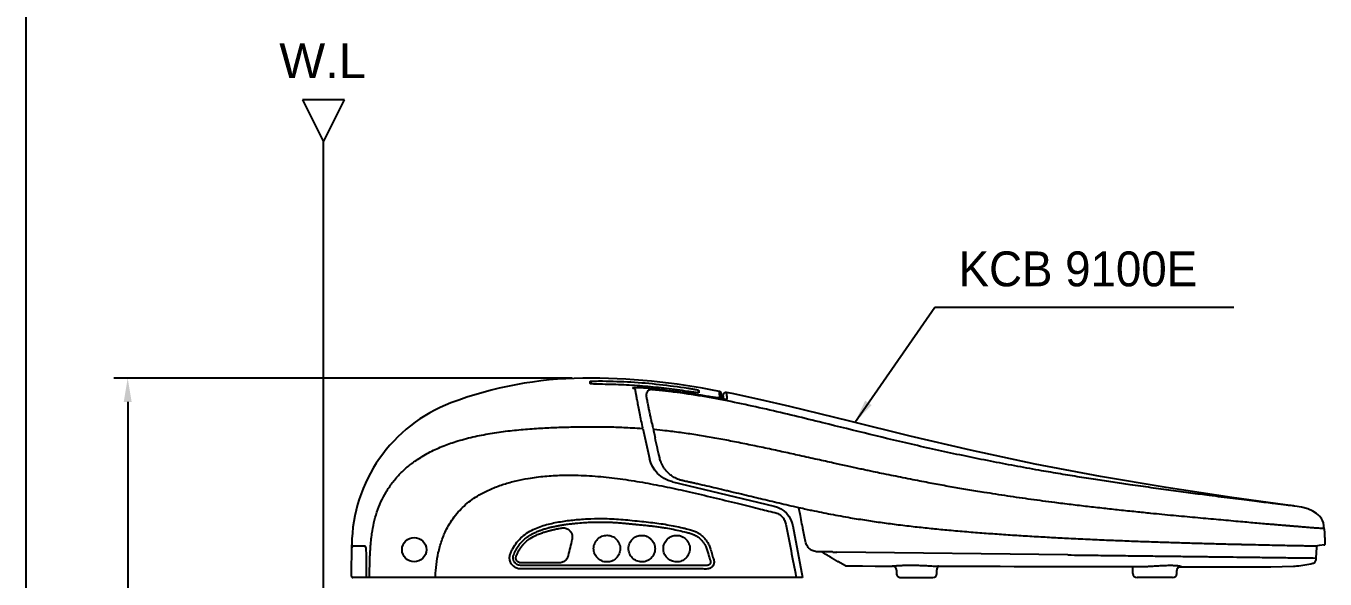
# Model space of a CAD drawing. Header units: millimetres. Extents: x 0 to 1800, y -67 to 2530.
# Drawn here: x 0 to 931, y 630 to 1027 of the extents above; entities that cross this region are included whole.
import ezdxf

# ---------------------------------------------------------------- set-up
doc = ezdxf.new("R2010")
doc.units = ezdxf.units.MM
for name, color, linetype in [('TEXT', 7, 'Continuous'), ('내부선 및 부속', 4, 'Continuous'), ('도각라인', 255, 'Continuous'), ('외형선', 3, 'Continuous'), ('치수선', 7, 'Continuous')]:
    doc.layers.add(name, color=color, linetype=linetype)
doc.styles.add('____', font='')
doc.styles.add('타이틀', font='H2GTRM.TTF', dxfattribs={"height": 25})
doc.styles.get('____').set_extended_font_data('굴림')
doc.dimstyles.new('MSADIM', dxfattribs={"dimtxt": 33, "dimasz": 17, "dimexe": 10, "dimexo": 7.5, "dimgap": 10, "dimtad": 0, "dimtih": 1, "dimtoh": 1, "dimdec": 0, "dimzin": 1, "dimdsep": 46, "dimtxsty": '____', "dimcen": 11.25, "dimadec": 0, "dimazin": 0, "dimtfac": 1, "dimtdec": 0, "dimtix": 1, "dimtmove": 0, "dimatfit": 3, "dimfxl": 0, "dimtolj": 1, "dimtzin": 1, "dimarcsym": 0})

# ---------------------------------------------------------------- blocks, each defined once
blk = doc.blocks.new('*D7')
at = {"layer": '치수선', "color": 0, "linetype": 'Continuous', "lineweight": -2}
for p, q in [((391.87, 774.24), (63.36, 774.24)), ((73.36, 757.24), (73.36, 534.57)), ((73.36, 266.27), (73.36, 488.94)), ((125.93, 249.27), (63.36, 249.27))]:
    blk.add_line(p, q, dxfattribs=at)
at = {"layer": '치수선', "color": 0, "linetype": 'Continuous'}
for points in [[(70.52, 757.24), (76.19, 757.24), (73.36, 774.24)], [(70.52, 266.27), (76.19, 266.27), (73.36, 249.27)]]:
    blk.add_solid(points, dxfattribs=at)
at = {"layer": '치수선', "color": 0, "linetype": 'Continuous', "insert": (73.36, 511.75), "char_height": 25, "attachment_point": 5, "style": '____'}
blk.add_mtext('\\A1;525', dxfattribs=at)

msp = doc.modelspace()

# ---------------------------------------------------------------- linework, layer by layer
at = {"layer": '내부선 및 부속', "linetype": 'Continuous'}
for p, q in [((442.45, 738.26), (447.19, 716.64)), ((463.56, 699.95), (536.43, 682.51)), ((549.93, 668.33), (556.9, 631.27)), ((233.66, 632.28), (233.89, 654.76)), ((578.62, 649.64), (580.57, 649.61)), ((746.9, 647.54), (581.5, 649.6)), ((587.6, 639.64), (582.22, 642.79)), ((624.14, 636.55), (624.14, 634.28)), ((653.09, 634.26), (653.09, 636.9)), ((793.51, 638.54), (793.7, 639.16)), ((793.55, 634.24), (793.51, 638.54)), ((824.97, 635.89), (824.97, 636.37)), ((824.97, 634.26), (824.97, 636.05)), ((556.9, 631.27), (234.66, 631.27)), ((234.75, 631.27), (234.66, 631.27)), ((627.14, 631.27), (650.09, 631.27))]:
    msp.add_line(p, q, dxfattribs=at)
at = {"layer": '내부선 및 부속', "linetype": 'Continuous', "flags": 128}
for points in [[(502.39, 763.91), (501.62, 763.99), (501.05, 763.78), (500.88, 763.67), (500.78, 763.6), (500.75, 763.58), (500.72, 763.55), (500.63, 763.47), (500.55, 763.39), (500.29, 763.07), (500.15, 762.83), (500.07, 762.63), (500.03, 762.46), (500.02, 762.34), (500.02, 762.29), (500.02, 762.29)], [(909.56, 682.58), (864.41, 688.76), (817.26, 695.9), (770.35, 703.83), (723.59, 712.71), (677.06, 722.62), (633.83, 732.74), (590.74, 743.4), (547.61, 753.99), (527.02, 758.76), (506.35, 763.17), (502.38, 763.9)], [(449.59, 739.06), (449.77, 738.12), (450.07, 736.65)], [(450.07, 736.65), (450.7, 733.71), (451.15, 731.61)], [(930.56, 666.18), (930.37, 668.47), (929.98, 670.5), (929.33, 672.24), (928.51, 673.71), (927.29, 675.25), (926.15, 676.37), (925.02, 677.27), (922.49, 678.88), (918.85, 680.51), (914.34, 681.79), (909.41, 682.58)], [(244.07, 652.79), (244.08, 651.79), (244.09, 647.79), (244.1, 632.25)], [(924.79, 645.33), (925.3, 653.06), (925.13, 653.88)], [(587.6, 639.64), (590.62, 639.63), (599.68, 639.61), (608.81, 639.59), (617.9, 639.56), (621.25, 639.56)], [(654.14, 639.39), (654.13, 639.45), (653.75, 639.48)], [(653.84, 639.48), (664.93, 639.46), (676.76, 639.43), (687.91, 639.4), (698.43, 639.38), (708.35, 639.36), (721.58, 639.33), (733.73, 639.3), (744.86, 639.27), (754.96, 639.25), (764.1, 639.23), (773.09, 639.21), (782.07, 639.19), (794.57, 639.16), (797.33, 639.15)], [(826.28, 639.09), (830.75, 639.08), (842.1, 639.05), (849.28, 639.03), (856.66, 639.02), (864.18, 639), (871.69, 638.98), (876.56, 638.97), (881.17, 638.96), (885.39, 638.95), (889.09, 638.94), (892.2, 638.94), (908.47, 639.5)], [(821.97, 631.27), (796.55, 631.27)]]:
    msp.add_lwpolyline(points, dxfattribs=at)
for points in [[(463.56, 699.95, -0.287546), (447.19, 716.64)], [(536.43, 682.51, -0.295727), (549.93, 668.33)]]:
    msp.add_lwpolyline(points, format="xyb", dxfattribs=at)
at = {"layer": '내부선 및 부속', "linetype": 'Continuous'}
msp.add_circle((278.62, 651.28), 8.7, dxfattribs=at)
for centre, radius, start, end in [((402.25, 499.26), 275, 90.60065, 110.71426), ((404.19, 314.27), 460, 78.3263, 90.60065), ((496.91, 763.05), 1.74, 359.60723, 78.3263), ((343.89, 653.59), 110, 110.71426, 179.39282), ((489.41, 749.37), 41.14, 190.74826, 194.52669), ((234.87, 652.8), 1, 90.10188, 179.39282), ((238.03, -1123.41), 1777.21, 89.83904, 90.10188), ((243.04, 652.76), 1.03, 1.45841, 91.09363), ((621.15, 636.56), 2.99, 359.70936, 90.28122), ((627.14, 634.27), 3, 179.86892, 270), ((650.09, 634.27), 3, 270, 359.86892), ((656.49, 636.95), 3.4, 134.32447, 181.27168), ((796.55, 634.27), 3, 180.61223, 270.00016), ((821.97, 634.27), 3, 270.00016, 359.86892), ((828.58, 636.31), 3.6, 129.59754, 179.27116), ((234.66, 632.27), 1, 179.39578, 270.0008), ((233.64, 632.26), 0.0156, 358.5822, 12.98611), ((247.57, 631.97), 3.49, 175.28546, 191.60877)]:
    msp.add_arc(centre, radius, start, end, dxfattribs=at)
for points, knots in [([(404.79, 771.97), (404.87, 772.02), (404.98, 772.09), (405.96, 772.15), (408.01, 772.16)], [0, 0, 0, 0, 0.701166, 1, 1, 1, 1]), ([(409.43, 769.95), (408.7, 769.97), (406.98, 770.03), (405.2, 770.17), (404.93, 770.3), (404.79, 770.36)], [0, 0, 0, 0, 0.270368, 0.635234, 1, 1, 1, 1]), ([(408.01, 772.16), (408.07, 772.17), (408.82, 772.2), (410.55, 772.24), (412.52, 772.24), (413.5, 772.23)], [0, 0, 0, 0, 0.041439, 0.520655, 1, 1, 1, 1]), ([(413.5, 769.86), (412.32, 769.87), (410.84, 769.89), (409.67, 769.94), (409.43, 769.95)], [0, 0, 0, 0, 0.794167, 1, 1, 1, 1]), ([(413.5, 772.23), (420.32, 772.06), (433.94, 771.71), (454.32, 769.95), (467.82, 768.07), (474.57, 767.13)], [0, 0, 0, 0, 0.333357, 0.666691, 1, 1, 1, 1]), ([(474.57, 764.75), (469.51, 765.47), (459.37, 766.92), (444.1, 768.46), (428.81, 769.52), (418.6, 769.75), (413.5, 769.86)], [0, 0, 0, 0, 0.250308, 0.500601, 0.750763, 1, 1, 1, 1]), ([(435.25, 767.2), (435.29, 767.25), (435.36, 767.36), (436.08, 767.47), (437.22, 767.54), (438.77, 767.56), (440.66, 767.51), (442.8, 767.42), (445.1, 767.27), (446.69, 767.13), (447.48, 767.06)], [0, 0, 0, 0, 0.124763, 0.249543, 0.374407, 0.49936, 0.624409, 0.749557, 0.874754, 1, 1, 1, 1]), ([(435.26, 767.17), (435.47, 767.13), (435.91, 767.07), (436.48, 766.7), (436.91, 766.18), (437.03, 765.75), (437.09, 765.55)], [0, 0, 0, 0, 0.24306, 0.500012, 0.756957, 1, 1, 1, 1]), ([(442.44, 738.31), (442.07, 740.13), (441.32, 743.76), (440.28, 749), (439.34, 753.76), (438.54, 757.89), (437.9, 761.25), (437.44, 763.72), (437.17, 765.12), (437.12, 765.4), (437.09, 765.55)], [0, 0, 0, 0, 0.125003, 0.2499, 0.374812, 0.499776, 0.624773, 0.749777, 0.874815, 1, 1, 1, 1]), ([(448.95, 765.99), (448.69, 766.01), (448.16, 766.05), (447.33, 765.89), (446.52, 765.48), (445.8, 764.86), (445.24, 764.11), (444.89, 763.28), (444.81, 762.44), (444.91, 761.92), (444.95, 761.67)], [0, 0, 0, 0, 0.108308, 0.225016, 0.356702, 0.500056, 0.643387, 0.775025, 0.891697, 1, 1, 1, 1]), ([(447.48, 767.06), (454, 766.38), (467.04, 765.02), (479.98, 762.86), (486.44, 761.78)], [0, 0, 0, 0, 0.500115, 1, 1, 1, 1]), ([(448.95, 765.99), (448.98, 766.03), (449.02, 766.09), (449.54, 766.12), (449.92, 766.11), (450.12, 766.11)], [0, 0, 0, 0, 0.499165, 0.749531, 1, 1, 1, 1]), ([(909.56, 682.56), (909.56, 682.56), (909.7, 682.54), (909.21, 682.6), (908.04, 682.74), (905.91, 682.99), (902.81, 683.35), (898.63, 683.85), (893.44, 684.48), (887.39, 685.21), (880.62, 686.05), (873.25, 686.97), (865.38, 687.95), (857.11, 689.01), (847.07, 690.3), (835.12, 691.86), (821.11, 693.73), (806.6, 695.72), (792.65, 697.69), (779.37, 699.64), (766.71, 701.56), (753.57, 703.63), (740, 705.85), (725.05, 708.42), (708.85, 711.35), (691.4, 714.69), (673.98, 718.22), (656.57, 721.95), (633.65, 727.09), (605.23, 733.86), (575.94, 741.14), (551.16, 747.19), (530.93, 751.98), (510.64, 756.46), (490.23, 760.46), (469.68, 763.81), (455.86, 765.26), (448.95, 765.99)], [0, 0, 0, 0, 0.000644, 0.020773, 0.040855, 0.060998, 0.081101, 0.101138, 0.121249, 0.141342, 0.161505, 0.181607, 0.201683, 0.2218, 0.241986, 0.272084, 0.302276, 0.332405, 0.362574, 0.386705, 0.410806, 0.435932, 0.461657, 0.487212, 0.519393, 0.551553, 0.583777, 0.615823, 0.648067, 0.711136, 0.774327, 0.811927, 0.849538, 0.887151, 0.924682, 0.962316, 1, 1, 1, 1]), ([(450.12, 766.11), (450.27, 766.11), (450.59, 766.1), (451.33, 766.05), (451.97, 766), (452.38, 765.96), (452.4, 765.95)], [0, 0, 0, 0, 0.256028, 0.510049, 0.972754, 1, 1, 1, 1]), ([(452.4, 765.95), (457.97, 765.35), (469.22, 764.13), (480.38, 762.33), (486.01, 761.42)], [0, 0, 0, 0, 0.495634, 1, 1, 1, 1]), ([(474.57, 767.13), (475.55, 766.97), (477.51, 766.66), (479.99, 766.2), (481.74, 765.81), (481.96, 765.7), (482.08, 765.64)], [0, 0, 0, 0, 0.250129, 0.500192, 0.750146, 1, 1, 1, 1]), ([(482.5, 763.78), (482.06, 763.8), (480.79, 763.9), (477.97, 764.25), (475.7, 764.58), (474.57, 764.75)], [0, 0, 0, 0, 0.314064, 0.656971, 1, 1, 1, 1]), ([(482.08, 765.64), (482.14, 765.62), (482.27, 765.58), (482.4, 765.45), (482.48, 765.3), (482.49, 765.2), (482.5, 765.15)], [0, 0, 0, 0, 0.282441, 0.557543, 0.777533, 1, 1, 1, 1]), ([(497.69, 760.39), (497.59, 761.25), (497.38, 762.95), (497.22, 764.29), (497.15, 764.88), (497.16, 764.74), (497.17, 764.72)], [0, 0, 0, 0, 0.319843, 0.63962, 0.959338, 1, 1, 1, 1]), ([(502.94, 759.52), (502.87, 760.12), (502.72, 761.3), (502.56, 762.56), (502.45, 763.44), (502.39, 763.91), (502.39, 763.91), (502.39, 763.91)], [0, 0, 0, 0, 0.214677, 0.427356, 0.639989, 0.852777, 1, 1, 1, 1]), ([(448.99, 741.7), (448.78, 742.72), (448.35, 744.76), (447.72, 747.84), (447.1, 750.88), (446.52, 753.74), (446.03, 756.22), (445.62, 758.27), (445.31, 759.84), (445.16, 760.63), (445.08, 761), (445.05, 761.17), (445.03, 761.3), (445.01, 761.41), (444.99, 761.49), (444.97, 761.57), (444.96, 761.63), (444.95, 761.67)], [0, 0, 0, 0, 0.085431, 0.171964, 0.275324, 0.379502, 0.483696, 0.58721, 0.690224, 0.793056, 0.822315, 0.851655, 0.880839, 0.909316, 0.93966, 0.958857, 1, 1, 1, 1]), ([(486.01, 761.42), (486.71, 761.3), (487.98, 761.09), (489.7, 760.8), (491.18, 760.56), (492.36, 760.38), (493.37, 760.23), (494.29, 760.09), (495.21, 759.96), (496.09, 759.84), (496.85, 759.75), (497.62, 759.65), (498.3, 759.57), (498.94, 759.5), (499.48, 759.44), (500.01, 759.39), (500.54, 759.34), (501.1, 759.3), (501.63, 759.27), (502.19, 759.26), (502.72, 759.28), (502.95, 759.38), (502.95, 759.48), (502.94, 759.52)], [0, 0, 0, 0, 0.074799, 0.136645, 0.185654, 0.237466, 0.271308, 0.303902, 0.348845, 0.387832, 0.419711, 0.455483, 0.498735, 0.524578, 0.560728, 0.592049, 0.621432, 0.665423, 0.715036, 0.752591, 0.834387, 0.928336, 1, 1, 1, 1]), ([(486.44, 761.78), (487.16, 761.65), (488.61, 761.4), (490.7, 761.06), (492.66, 760.77), (494.39, 760.53), (495.83, 760.36), (496.9, 760.28), (497.58, 760.28), (497.65, 760.36), (497.69, 760.39)], [0, 0, 0, 0, 0.125034, 0.250034, 0.374991, 0.500012, 0.624992, 0.749985, 0.875113, 1, 1, 1, 1]), ([(497.69, 760.39), (497.88, 760.35), (498.17, 760.29), (498.49, 760.05), (498.7, 759.84), (498.79, 759.67), (498.82, 759.51)], [0, 0, 0, 0, 0.391011, 0.601686, 0.823098, 1, 1, 1, 1]), ([(499, 759.49), (498.98, 759.9), (498.89, 760.72), (498.79, 761.69), (498.7, 762.55), (498.66, 763), (498.66, 763.01), (498.66, 763.01)], [0, 0, 0, 0, 0.108349, 0.355188, 0.592681, 0.832577, 1, 1, 1, 1]), ([(246.67, 632.26), (246.68, 635.67), (246.7, 642.49), (247.21, 652.71), (248.15, 662.12), (249.68, 670.65), (251.81, 678.27), (254.7, 685.6), (258.34, 692.63), (262.74, 699.19), (267.85, 705.21), (273.6, 710.63), (280.58, 715.95), (288.88, 720.93), (298.46, 725.35), (309.07, 729.14), (320.65, 732.25), (333.1, 734.69), (345.68, 736.47), (358.28, 737.71), (370.46, 738.52), (382.29, 739.04), (393.86, 739.35), (405.54, 739.5), (417.2, 739.44), (428.85, 739.06), (436.61, 738.53), (442.45, 738.26)], [0, 0, 0, 0, 0.039515, 0.079023, 0.118562, 0.149153, 0.179591, 0.210265, 0.24075, 0.271521, 0.302068, 0.332665, 0.363357, 0.404144, 0.44501, 0.485873, 0.534926, 0.584056, 0.633043, 0.682208, 0.730792, 0.774587, 0.819491, 0.864964, 0.909919, 0.954665, 1, 1, 1, 1]), ([(930.55, 666.34), (930.5, 666.35), (930.39, 666.35), (929.74, 666.41), (928.56, 666.49), (926.77, 666.61), (924.44, 666.78), (921.55, 667), (918.13, 667.27), (914.49, 667.57), (910.87, 667.87), (908.28, 668.08), (906.53, 668.22), (905.65, 668.3), (904.74, 668.37), (903.8, 668.45), (902.83, 668.53), (901.76, 668.62), (900.37, 668.74), (898.72, 668.89), (896.94, 669.04), (895.3, 669.17), (893.67, 669.31), (892.02, 669.45), (889.15, 669.69), (884.99, 670.04), (879.48, 670.53), (873.59, 671.06), (867.15, 671.64), (860.24, 672.26), (853, 672.91), (845.67, 673.57), (838.1, 674.26), (830.39, 674.99), (822.43, 675.73), (814.44, 676.5), (805.51, 677.39), (795.39, 678.43), (784.1, 679.61), (772.5, 680.87), (761, 682.18), (749.27, 683.59), (735.83, 685.28), (720.68, 687.29), (703.81, 689.72), (690.59, 691.77), (681.04, 693.3), (675.26, 694.26), (669.59, 695.22), (663.98, 696.19), (658.35, 697.19), (652.65, 698.24), (646.81, 699.33), (640.62, 700.52), (633.97, 701.82), (627.13, 703.18), (620.24, 704.57), (613.83, 705.87), (608.36, 707), (604.02, 707.92), (600.29, 708.73), (596.44, 709.57), (592.34, 710.48), (587.96, 711.45), (583.53, 712.42), (576.64, 713.92), (567.07, 715.99), (555.21, 718.65), (543.26, 721.28), (531.64, 723.8), (519.86, 726.28), (508.27, 728.63), (496.96, 730.79), (485.84, 732.74), (474.86, 734.46), (464.02, 735.93), (456.87, 736.69), (449.9, 737.52)], [0, 0, 0, 0, 0.015902, 0.031482, 0.047516, 0.062972, 0.078946, 0.094452, 0.110054, 0.125892, 0.13759, 0.148577, 0.151337, 0.154049, 0.156714, 0.159574, 0.162475, 0.165285, 0.168931, 0.174393, 0.179202, 0.183645, 0.187721, 0.192156, 0.196691, 0.210043, 0.223757, 0.237078, 0.251914, 0.26825, 0.283448, 0.29923, 0.315, 0.330768, 0.34655, 0.362942, 0.378086, 0.398525, 0.42079, 0.44111, 0.462061, 0.482946, 0.503824, 0.533342, 0.562789, 0.592273, 0.602463, 0.61261, 0.622449, 0.632065, 0.641908, 0.651863, 0.661844, 0.672438, 0.684269, 0.696685, 0.708313, 0.720363, 0.730361, 0.736994, 0.743185, 0.749975, 0.75725, 0.764795, 0.773056, 0.780548, 0.801037, 0.823412, 0.843052, 0.863969, 0.884532, 0.904947, 0.92481, 0.943777, 0.963006, 0.981994, 1, 1, 1, 1]), ([(454.49, 717.02), (453.94, 719.37), (452.78, 724.24), (451.71, 729.1), (451.15, 731.61)], [0, 0, 0, 0, 0.483608, 1, 1, 1, 1]), ([(455.82, 713.25), (455.7, 713.49), (455.1, 714.69), (454.76, 715.98), (454.49, 717.02)], [0, 0, 0, 0, 0.200812, 1, 1, 1, 1]), ([(460.82, 706.17), (460.72, 706.26), (460.1, 706.77), (459.12, 707.9), (457.86, 709.53), (457, 710.77), (456.66, 711.5), (456.61, 711.6)], [0, 0, 0, 0, 0.054827, 0.347865, 0.647057, 0.952453, 1, 1, 1, 1]), ([(293.84, 632.26), (294.02, 635.08), (294.38, 640.74), (295.79, 649.29), (298.14, 657.81), (301.25, 665.17), (304.72, 671.23), (308.19, 676.1), (312.15, 680.58), (316.55, 684.63), (321.34, 688.2), (327.29, 691.85), (334.47, 695.32), (342.9, 698.39), (351.56, 700.76), (361.34, 702.71), (372.22, 704.1), (384.18, 704.78), (397.52, 704.74), (412.22, 703.82), (428.2, 701.92), (444.07, 699.31), (459.87, 696.23), (481.88, 691.45), (503.6, 686.16), (524.04, 681.07), (533.05, 678.88), (537.01, 677.92)], [0, 0, 0, 0, 0.02967, 0.059334, 0.090699, 0.122057, 0.142968, 0.163877, 0.184782, 0.205686, 0.22659, 0.247493, 0.278839, 0.310188, 0.341538, 0.372892, 0.414691, 0.456492, 0.498295, 0.554478, 0.610664, 0.666854, 0.723046, 0.77924, 0.902866, 0.957262, 1, 1, 1, 1]), ([(471.3, 700.66), (470.59, 700.83), (469.24, 701.16), (467.3, 701.89), (465.18, 702.9), (462.94, 704.28), (461.5, 705.57), (460.82, 706.17)], [0, 0, 0, 0, 0.182255, 0.346037, 0.515671, 0.771278, 1, 1, 1, 1]), ([(505.39, 692.87), (504.37, 693.11), (500.93, 693.94), (495.19, 695.29), (488.29, 696.89), (483.24, 698.04), (480.14, 698.73), (478.48, 699.1), (476.54, 699.53), (474.35, 700.01), (472.57, 700.39), (471.64, 700.59), (471.3, 700.66)], [0, 0, 0, 0, 0.089957, 0.303559, 0.505539, 0.697828, 0.748091, 0.777823, 0.843784, 0.918276, 0.970204, 1, 1, 1, 1]), ([(530.1, 686.93), (527.9, 687.45), (523.4, 688.52), (516.53, 690.19), (510.49, 691.65), (506.75, 692.54), (505.39, 692.87)], [0, 0, 0, 0, 0.266425, 0.546305, 0.835104, 1, 1, 1, 1]), ([(554.23, 681.31), (552.9, 681.61), (547.08, 682.91), (539.04, 684.78), (532.33, 686.39), (530.1, 686.93)], [0, 0, 0, 0, 0.164571, 0.722079, 1, 1, 1, 1]), ([(555.29, 675.77), (555.16, 676.48), (554.89, 677.89), (554.52, 679.77), (554.32, 680.85), (554.23, 681.31)], [0, 0, 0, 0, 0.364151, 0.729519, 1, 1, 1, 1]), ([(871.47, 654.89), (871.21, 654.9), (867.59, 654.98), (860.11, 655.17), (848.98, 655.47), (837.32, 655.8), (825.36, 656.16), (813.1, 656.55), (800.56, 656.98), (787.7, 657.46), (774.56, 657.99), (761.13, 658.58), (748, 659.22), (735.18, 659.89), (722.77, 660.6), (710.28, 661.37), (697.81, 662.21), (685.34, 663.11), (672.79, 664.11), (660.64, 665.18), (648.88, 666.33), (637.37, 667.56), (625.77, 668.94), (614.17, 670.47), (602.71, 672.13), (590.4, 674.11), (577.32, 676.47), (565.4, 678.88), (558.15, 680.45), (554.23, 681.31)], [0, 0, 0, 0, 0.003262, 0.044426, 0.086596, 0.128977, 0.17118, 0.212926, 0.255043, 0.296758, 0.338331, 0.380212, 0.4223, 0.459503, 0.497469, 0.535058, 0.572605, 0.609807, 0.64707, 0.685114, 0.718719, 0.752405, 0.788335, 0.822827, 0.85669, 0.891571, 0.933902, 0.975166, 1, 1, 1, 1]), ([(428.69, 637.5), (414.95, 637.5), (394.96, 637.51), (373.73, 637.5), (365.03, 637.5), (361.34, 637.49), (357.67, 637.55), (354.34, 637.34), (351.46, 638.16), (349.32, 639.66), (347.72, 641.8), (346.91, 644.4), (346.99, 647.16), (348.05, 649.68), (349.62, 652.92), (352.07, 656.75), (355.77, 660.73), (360.19, 663.92), (364.93, 666.36), (369.81, 668.22), (376.36, 670.1), (384.75, 671.69), (394.9, 672.92), (405.11, 673.62), (411.93, 673.6), (415.34, 673.59)], [0, 0, 0, 0, 0.248207, 0.361231, 0.383382, 0.405521, 0.427772, 0.449877, 0.465329, 0.480749, 0.49642, 0.512693, 0.528942, 0.545249, 0.561574, 0.594203, 0.626803, 0.659407, 0.692106, 0.722906, 0.753697, 0.815242, 0.87683, 0.938399, 1, 1, 1, 1]), ([(428.69, 640), (415.39, 640), (395.44, 640), (373.84, 640), (363.87, 640), (359.99, 640.01), (357.22, 640), (355.56, 640.01), (354.03, 640.01), (352.7, 640.45), (351.62, 641.09), (350.72, 641.96), (350.15, 642.82), (349.87, 643.48), (349.75, 643.82), (349.7, 643.99), (349.67, 644.08), (349.66, 644.12), (349.66, 644.14), (349.65, 644.15), (349.65, 644.16), (349.65, 644.16), (349.65, 644.16), (349.65, 644.16), (349.65, 644.16), (349.65, 644.17), (349.65, 644.17), (349.65, 644.17), (349.6, 644.37), (349.52, 644.77), (349.46, 645.59), (349.57, 646.87), (350.28, 648.52), (351.13, 650.34), (352.19, 652.25), (353.44, 654.18), (354.9, 656.08), (356.58, 657.89), (358.37, 659.47), (360.16, 660.79), (361.84, 661.86), (363.33, 662.71), (365.12, 663.61), (366.58, 664.26), (367.94, 664.81), (368.89, 665.18), (369.92, 665.55), (370.89, 665.87), (372.41, 666.36), (373.96, 666.8), (375.41, 667.18), (375.99, 667.32), (376.24, 667.38), (376.36, 667.41), (376.41, 667.42), (376.44, 667.43), (376.45, 667.43), (376.46, 667.43), (376.46, 667.43), (376.47, 667.43), (376.47, 667.44), (376.47, 667.44), (376.47, 667.44), (376.47, 667.44), (376.47, 667.44), (376.47, 667.44), (376.47, 667.44), (376.48, 667.44), (376.54, 667.45), (376.77, 667.51), (377.48, 667.67), (378.88, 667.98), (380.38, 668.28), (381.65, 668.52), (382.44, 668.66), (383.28, 668.81), (384.18, 668.96), (385.14, 669.11), (386.35, 669.3), (387.97, 669.53), (389.68, 669.75), (391.31, 669.95), (392.73, 670.1), (394.27, 670.26), (397.13, 670.53), (400.99, 670.82), (405.52, 671.03), (409, 671.11), (411.56, 671.13), (413.31, 671.12), (414.59, 671.1), (415.28, 671.09), (415.55, 671.08)], [0, 0, 0, 0, 0.251715, 0.377575, 0.409015, 0.440453, 0.450931, 0.46142, 0.471902, 0.479762, 0.487623, 0.495455, 0.503143, 0.507013, 0.508966, 0.509943, 0.510431, 0.510675, 0.510797, 0.510858, 0.510888, 0.510903, 0.510911, 0.510915, 0.510917, 0.510918, 0.510918, 0.510918, 0.510918, 0.514845, 0.518758, 0.526427, 0.538905, 0.552252, 0.564619, 0.580197, 0.595758, 0.609911, 0.626878, 0.641007, 0.651959, 0.664591, 0.673538, 0.689733, 0.694851, 0.701448, 0.709025, 0.715526, 0.720764, 0.73921, 0.746203, 0.749138, 0.750462, 0.751088, 0.751392, 0.751542, 0.751617, 0.751654, 0.751672, 0.751681, 0.751686, 0.751688, 0.751689, 0.75169, 0.75169, 0.75169, 0.75169, 0.751691, 0.751847, 0.753006, 0.756161, 0.76559, 0.780256, 0.78497, 0.790036, 0.795452, 0.801219, 0.807337, 0.81381, 0.824429, 0.838312, 0.846479, 0.855467, 0.865275, 0.875907, 0.909806, 0.938452, 0.96179, 0.975793, 0.986829, 0.994902, 1, 1, 1, 1]), ([(415.34, 673.59), (417.51, 673.52), (421.83, 673.4), (428.34, 672.91), (434.93, 672.25), (441.51, 671.57), (447.89, 670.94), (453.99, 670.19), (459.79, 669.29), (465.46, 668.21), (470.07, 667.2), (474.05, 666.22), (477.13, 665.5), (480.07, 664.41), (482.57, 663.02), (484.84, 661.3), (486.86, 659.28), (488.56, 656.98), (489.94, 654.46), (491.03, 651.28), (492.04, 647.75), (492.83, 645.16), (493.2, 643.94)], [0, 0, 0, 0, 0.071862, 0.142586, 0.215546, 0.29078, 0.361004, 0.427399, 0.493725, 0.55494, 0.617989, 0.649549, 0.690578, 0.722066, 0.753156, 0.78447, 0.815881, 0.847214, 0.878626, 0.910567, 0.957952, 1, 1, 1, 1]), ([(415.55, 671.08), (416, 671.07), (417.15, 671.05), (419.3, 670.97), (422.29, 670.83), (425.87, 670.59), (429.5, 670.27), (432.42, 669.99), (434.51, 669.77), (435.93, 669.63), (437.14, 669.51), (438.45, 669.37), (439.95, 669.22), (442.3, 668.99), (445.24, 668.69), (448.79, 668.31), (452.2, 667.9), (455.56, 667.43), (459.5, 666.8), (464.19, 665.92), (469.53, 664.77), (473.96, 663.67), (477.03, 662.89), (478.5, 662.3), (479.22, 661.97), (479.57, 661.8), (479.75, 661.71), (479.83, 661.66), (479.88, 661.64), (479.9, 661.62), (479.91, 661.62), (479.91, 661.62), (479.92, 661.61), (479.92, 661.61), (479.92, 661.61), (479.92, 661.61), (479.92, 661.61), (479.92, 661.61), (479.92, 661.61), (479.92, 661.61), (479.92, 661.61), (479.94, 661.6), (480.39, 661.36), (481.16, 660.9), (482.29, 660.1), (483.33, 659.24), (484.18, 658.42), (484.8, 657.74), (485.26, 657.19), (485.7, 656.62), (486.04, 656.14), (486.34, 655.69), (486.66, 655.19), (487.06, 654.49), (487.8, 653.04), (488.56, 650.77), (489.58, 647.27), (490.34, 644.76), (490.8, 643.22)], [0, 0, 0, 0, 0.015176, 0.039579, 0.073788, 0.11796, 0.162615, 0.198944, 0.218588, 0.234937, 0.247824, 0.2604, 0.28001, 0.299743, 0.341462, 0.381301, 0.422149, 0.459331, 0.497739, 0.559198, 0.62305, 0.685076, 0.716032, 0.731558, 0.739284, 0.743151, 0.745089, 0.746059, 0.746544, 0.746787, 0.746908, 0.746969, 0.747, 0.747015, 0.747022, 0.747026, 0.747028, 0.747029, 0.747029, 0.74703, 0.74703, 0.74703, 0.747922, 0.764616, 0.777543, 0.795426, 0.810939, 0.818067, 0.826919, 0.835386, 0.842916, 0.847196, 0.85394, 0.863155, 0.874863, 0.909868, 0.9449, 1, 1, 1, 1]), ([(537.01, 677.92), (537.97, 677.6), (539.88, 676.97), (542.24, 675.05), (544.05, 672.6), (544.59, 670.67), (544.86, 669.7)], [0, 0, 0, 0, 0.249901, 0.499867, 0.749905, 1, 1, 1, 1]), ([(558.88, 657.08), (558.28, 660.19), (557.46, 664.46), (556.27, 670.69), (555.67, 673.81), (555.29, 675.77)], [0, 0, 0, 0, 0.5, 0.684537, 1, 1, 1, 1]), ([(360.7, 658.59), (362.14, 659.53), (363.69, 660.55), (365.35, 661.37), (365.47, 661.43)], [0, 0, 0, 0, 0.927394, 1, 1, 1, 1]), ([(365.47, 661.43), (366.41, 661.86), (368.29, 662.74), (370.25, 663.41), (371.23, 663.75)], [0, 0, 0, 0, 0.498875, 1, 1, 1, 1]), ([(377.72, 665.55), (377.78, 665.56), (378.27, 665.68), (379.21, 665.88), (380.51, 666.15), (381.9, 666.41), (383.24, 666.65), (384.16, 666.8), (384.56, 666.86)], [0, 0, 0, 0, 0.025963, 0.216772, 0.412982, 0.599152, 0.824052, 1, 1, 1, 1]), ([(378, 665.61), (378.55, 665.74), (379.65, 665.98), (380.76, 666.19), (381.32, 666.3)], [0, 0, 0, 0, 0.500003, 1, 1, 1, 1]), ([(385.7, 666.87), (385.88, 666.87), (386.62, 666.88), (387.88, 666.46), (389.08, 665.88), (389.6, 665.32), (389.73, 665.18)], [0, 0, 0, 0, 0.124248, 0.490931, 0.873472, 1, 1, 1, 1]), ([(390.79, 664.02), (390.89, 663.87), (391.05, 663.64), (391.17, 663.38), (391.21, 663.29)], [0, 0, 0, 0, 0.649834, 1, 1, 1, 1]), ([(391.45, 662.76), (391.54, 662.51), (391.7, 662.07), (391.77, 661.61), (391.8, 661.41)], [0, 0, 0, 0, 0.581989, 1, 1, 1, 1]), ([(391.84, 661.19), (391.87, 660.9), (391.92, 660.34), (391.86, 659.78), (391.82, 659.5)], [0, 0, 0, 0, 0.500001, 1, 1, 1, 1]), ([(407.92, 655.79), (408.2, 656.35), (408.75, 657.47), (409.97, 658.91), (411.43, 660.09), (413.11, 660.97), (414.92, 661.5), (416.81, 661.67), (418.69, 661.46), (420.49, 660.88), (422.15, 659.97), (423.59, 658.75), (424.76, 657.28), (425.62, 655.61), (426.14, 653.81), (426.3, 651.94), (426.11, 650.07), (425.69, 648.9), (425.48, 648.31)], [0, 0, 0, 0, 0.062335, 0.124786, 0.187358, 0.250041, 0.312808, 0.375618, 0.438425, 0.501183, 0.563853, 0.62641, 0.688845, 0.751168, 0.813403, 0.87559, 0.937773, 1, 1, 1, 1]), ([(432.91, 655.77), (433.19, 656.33), (433.73, 657.45), (434.95, 658.88), (436.41, 660.06), (438.08, 660.93), (439.88, 661.46), (441.76, 661.63), (443.64, 661.42), (445.43, 660.85), (447.08, 659.94), (448.51, 658.72), (449.68, 657.26), (450.54, 655.59), (451.06, 653.8), (451.21, 651.94), (451.03, 650.07), (450.61, 648.91), (450.4, 648.32)], [0, 0, 0, 0, 0.062337, 0.124789, 0.187361, 0.250042, 0.312807, 0.375614, 0.438418, 0.501173, 0.563841, 0.626396, 0.688832, 0.751156, 0.813394, 0.875584, 0.937771, 1, 1, 1, 1]), ([(457.88, 655.78), (458.16, 656.33), (458.71, 657.45), (459.92, 658.88), (461.38, 660.07), (463.05, 660.94), (464.86, 661.47), (466.74, 661.64), (468.62, 661.43), (470.41, 660.86), (472.06, 659.95), (473.5, 658.74), (474.67, 657.27), (475.53, 655.61), (476.05, 653.81), (476.21, 651.95), (476.02, 650.08), (475.61, 648.91), (475.4, 648.33)], [0, 0, 0, 0, 0.062339, 0.124791, 0.187362, 0.250041, 0.312802, 0.375605, 0.438405, 0.501157, 0.563823, 0.626379, 0.688816, 0.751143, 0.813385, 0.875578, 0.937768, 1, 1, 1, 1]), ([(544.86, 669.7), (546.11, 663.3), (548.53, 650.83), (550.95, 638.34), (552.13, 632.26)], [0, 0, 0, 0, 0.513125, 1, 1, 1, 1]), ([(354.87, 652.59), (354.88, 652.6), (354.91, 652.64), (354.93, 652.67), (354.95, 652.69)], [0, 0, 0, 0, 0.387355, 1, 1, 1, 1]), ([(357.04, 655.33), (357.81, 656.11), (358.96, 657.29), (360.27, 658.27), (360.7, 658.59)], [0, 0, 0, 0, 0.671518, 1, 1, 1, 1]), ([(391.66, 658.67), (391.2, 656.75), (390.29, 652.91), (389.37, 649.07), (388.92, 647.14)], [0, 0, 0, 0, 0.499996, 1, 1, 1, 1]), ([(425.48, 648.31), (425.21, 647.75), (424.65, 646.63), (423.43, 645.19), (421.97, 644), (420.3, 643.13), (418.48, 642.59), (416.6, 642.43), (414.71, 642.64), (412.91, 643.21), (411.26, 644.13), (409.82, 645.35), (408.65, 646.82), (407.79, 648.49), (407.27, 650.29), (407.11, 652.16), (407.29, 654.03), (407.71, 655.2), (407.92, 655.79)], [0, 0, 0, 0, 0.062322, 0.124757, 0.187318, 0.249998, 0.31277, 0.37559, 0.438407, 0.501171, 0.563839, 0.626387, 0.68881, 0.751121, 0.813351, 0.875544, 0.937745, 1, 1, 1, 1]), ([(450.4, 648.32), (450.12, 647.77), (449.57, 646.65), (448.35, 645.22), (446.9, 644.04), (445.23, 643.16), (443.42, 642.63), (441.55, 642.47), (439.67, 642.68), (437.88, 643.25), (436.23, 644.16), (434.8, 645.38), (433.63, 646.84), (432.78, 648.5), (432.26, 650.3), (432.1, 652.16), (432.28, 654.02), (432.7, 655.19), (432.91, 655.77)], [0, 0, 0, 0, 0.062324, 0.124759, 0.18732, 0.249998, 0.312766, 0.375583, 0.438397, 0.501158, 0.563825, 0.626373, 0.688796, 0.751109, 0.813342, 0.875538, 0.937742, 1, 1, 1, 1]), ([(475.4, 648.33), (475.12, 647.77), (474.57, 646.65), (473.35, 645.22), (471.9, 644.03), (470.23, 643.16), (468.42, 642.62), (466.54, 642.46), (464.66, 642.66), (462.86, 643.24), (461.21, 644.15), (459.78, 645.36), (458.61, 646.83), (457.75, 648.5), (457.23, 650.29), (457.07, 652.15), (457.25, 654.02), (457.67, 655.19), (457.88, 655.78)], [0, 0, 0, 0, 0.062325, 0.124762, 0.187321, 0.249996, 0.312761, 0.375574, 0.438384, 0.501143, 0.563808, 0.626356, 0.68878, 0.751096, 0.813332, 0.875531, 0.937739, 1, 1, 1, 1]), ([(567.61, 649.78), (566.53, 649.9), (564.48, 650.14), (561.9, 651.74), (559.82, 654.01), (559.22, 655.99), (558.88, 657.08)], [0, 0, 0, 0, 0.262233, 0.500057, 0.724928, 1, 1, 1, 1]), ([(918.85, 653.9), (917.47, 653.93), (914.54, 653.98), (908.98, 654.08), (902.45, 654.21), (895.24, 654.35), (887.49, 654.52), (879.6, 654.7), (874.09, 654.83), (871.47, 654.89)], [0, 0, 0, 0, 0.130401, 0.276988, 0.424098, 0.571832, 0.717424, 0.866062, 1, 1, 1, 1]), ([(931.1, 654.69), (923.77, 653.82), (922.56, 653.84), (920.84, 653.87), (919.03, 653.9), (918.85, 653.9)], [0, 0, 0, 0, 0.151449, 0.915236, 1, 1, 1, 1]), ([(930.38, 654.71), (930.49, 654.7), (931.05, 654.7), (931.08, 654.69), (931.1, 654.69)], [0, 0, 0, 0, 0.20556, 1, 1, 1, 1]), ([(354.97, 641.88), (354.68, 641.9), (354.12, 641.94), (353.32, 642.26), (352.62, 642.74), (352.05, 643.38), (351.66, 644.14), (351.46, 644.97), (351.45, 645.83), (351.62, 646.37), (351.7, 646.64)], [0, 0, 0, 0, 0.124995, 0.249995, 0.375006, 0.500008, 0.62501, 0.750017, 0.875014, 1, 1, 1, 1]), ([(351.7, 646.64), (351.81, 646.9), (351.96, 647.28), (352.13, 647.65), (352.18, 647.77)], [0, 0, 0, 0, 0.694054, 1, 1, 1, 1]), ([(352.38, 648.2), (352.5, 648.45), (352.74, 648.97), (353, 649.47), (353.13, 649.72)], [0, 0, 0, 0, 0.499999, 1, 1, 1, 1]), ([(353.39, 650.17), (353.57, 650.52), (353.77, 650.89), (354.01, 651.25), (354.02, 651.28)], [0, 0, 0, 0, 0.921133, 1, 1, 1, 1]), ([(387.96, 644.81), (387.62, 644.36), (386.93, 643.45), (385.96, 642.87), (385.47, 642.58)], [0, 0, 0, 0, 0.499999, 1, 1, 1, 1]), ([(388.7, 646.33), (388.6, 646.06), (388.41, 645.53), (388.11, 645.05), (387.96, 644.81)], [0, 0, 0, 0, 0.5, 1, 1, 1, 1]), ([(388.92, 647.14), (388.89, 647.01), (388.82, 646.73), (388.74, 646.46), (388.7, 646.33)], [0, 0, 0, 0, 0.499845, 1, 1, 1, 1]), ([(493.2, 643.94), (493.28, 643.57), (493.46, 642.82), (493.38, 641.66), (493.06, 640.55), (492.51, 639.56), (491.76, 638.73), (490.87, 638.1), (489.87, 637.67), (487.74, 637.33), (484.51, 637.57), (475.93, 637.42), (457.31, 637.56), (440.14, 637.53), (428.69, 637.5)], [0, 0, 0, 0, 0.016554, 0.033166, 0.04973, 0.066317, 0.082258, 0.097911, 0.113306, 0.128934, 0.191102, 0.253415, 0.502316, 1, 1, 1, 1]), ([(490.8, 643.22), (490.86, 642.91), (490.98, 642.3), (490.7, 641.37), (490.21, 640.72), (489.68, 640.33), (488.87, 639.96), (487.56, 640.02), (485.92, 640), (483.51, 640.01), (479.35, 640), (471.58, 640.01), (454.36, 640), (439.45, 640), (428.69, 640)], [0, 0, 0, 0, 0.014451, 0.028979, 0.043693, 0.0515, 0.059302, 0.084858, 0.11073, 0.136307, 0.197003, 0.305035, 0.498142, 1, 1, 1, 1]), ([(570.75, 649.74), (570.91, 649.64), (571.88, 649.05), (573.47, 648.09), (575.4, 646.92), (576.9, 646.01), (577.71, 645.52), (577.98, 645.35), (578.06, 645.31), (578.07, 645.3), (578.08, 645.3)], [0, 0, 0, 0, 0.037357, 0.229881, 0.422424, 0.614946, 0.807487, 0.915395, 0.957772, 1, 1, 1, 1]), ([(746.9, 647.54), (753.59, 647.46), (763.36, 647.34), (777.74, 647.16), (791.52, 646.99), (804.69, 646.82), (817.21, 646.67), (829.33, 646.52), (841, 646.37), (852.2, 646.23), (862.89, 646.1), (873.04, 645.97), (881.98, 645.86), (889.84, 645.76), (896.71, 645.68), (903.14, 645.6), (908.88, 645.52), (913.56, 645.47), (917.27, 645.42), (920.03, 645.39), (921.46, 645.37), (924.79, 645.33)], [0, 0, 0, 0, 0.062158, 0.124315, 0.186742, 0.245159, 0.303584, 0.362006, 0.420426, 0.478846, 0.537268, 0.595693, 0.654109, 0.700822, 0.747853, 0.79477, 0.841127, 0.887716, 0.926657, 0.965698, 1, 1, 1, 1]), ([(922.43, 641.56), (922.75, 641.66), (923.4, 641.87), (924.17, 642.58), (924.69, 643.48), (924.76, 644.15), (924.79, 644.49)], [0, 0, 0, 0, 0.248639, 0.500189, 0.75467, 1, 1, 1, 1]), ([(383.04, 641.9), (382.9, 641.89), (382.62, 641.88), (382.33, 641.88), (382.19, 641.88)], [0, 0, 0, 0, 0.500151, 1, 1, 1, 1]), ([(621.22, 639.56), (621.19, 639.56), (621.11, 639.56), (621.3, 639.59), (621.68, 639.64), (622.28, 639.7), (623.03, 639.77), (623.9, 639.84), (624.97, 639.92), (626.28, 640), (627.82, 640.07), (629.61, 640.13), (631.6, 640.17), (633.06, 640.18), (633.78, 640.19)], [0, 0, 0, 0, 0.066784, 0.171886, 0.275545, 0.378186, 0.457867, 0.533685, 0.613527, 0.68931, 0.768432, 0.844654, 0.922327, 1, 1, 1, 1]), ([(633.78, 640.19), (634.61, 640.19), (636.25, 640.18), (638.7, 640.14), (640.97, 640.07), (643.7, 639.96), (646.57, 639.81), (649.33, 639.65), (651.48, 639.54), (652.92, 639.48), (653.51, 639.49), (653.69, 639.49)], [0, 0, 0, 0, 0.085603, 0.169878, 0.252483, 0.333541, 0.490016, 0.641934, 0.790871, 0.938358, 1, 1, 1, 1]), ([(797.33, 639.16), (797.56, 639.16), (798.44, 639.15), (800.32, 639.2), (803.03, 639.31), (806.22, 639.49), (809.3, 639.68), (812.04, 639.84), (814.24, 639.95), (816.52, 640.05), (817.98, 640.08), (818.71, 640.1)], [0, 0, 0, 0, 0.050428, 0.199509, 0.350272, 0.503841, 0.662076, 0.744123, 0.827861, 0.913356, 1, 1, 1, 1]), ([(818.71, 640.1), (819.44, 640.1), (820.88, 640.12), (822.71, 640.09), (824.22, 640.02), (825.79, 639.9), (827.07, 639.72), (827.81, 639.49), (827.97, 639.3), (827.64, 639.17), (827.07, 639.09), (826.48, 639.09), (826.28, 639.09)], [0, 0, 0, 0, 0.073502, 0.145934, 0.216791, 0.286184, 0.419991, 0.549943, 0.677618, 0.803949, 0.9296, 1, 1, 1, 1]), ([(908.47, 639.5), (909.26, 639.55), (913.97, 639.8), (918.59, 640.76), (922.43, 641.56)], [0, 0, 0, 0, 0.168645, 1, 1, 1, 1])]:
    msp.add_open_spline(points, degree=3, knots=knots, dxfattribs=at)
for points, degree in [([(404.79, 770.36), (404.79, 771.17), (404.79, 771.97)], 2), ([(405.3, 770.2), (405.3, 771.15), (405.3, 772.1)], 2), ([(435.25, 767.2), (435.25, 767.18), (435.26, 767.17)], 2), ([(437.09, 765.57), (437.09, 765.56), (437.09, 765.55)], 2), ([(482.08, 765.64), (482.08, 764.72), (482.08, 763.8)], 2), ([(482.5, 765.15), (482.5, 764.46), (482.5, 763.78)], 2), ([(500.3, 759.36), (500.16, 760.83), (500.02, 762.29)], 2), ([(456.61, 711.6), (456.21, 712.43), (455.82, 713.25)], 2), ([(371.23, 663.75), (371.3, 663.78), (371.36, 663.8)], 2), ([(371.36, 663.8), (371.45, 663.83), (371.53, 663.85)], 2), ([(371.53, 663.85), (374.63, 664.7), (377.72, 665.55)], 2), ([(381.32, 666.3), (381.93, 666.41), (382.53, 666.52)], 2), ([(384.56, 666.86), (384.6, 666.87), (384.64, 666.87)], 2), ([(384.66, 666.88), (385.18, 666.87), (385.7, 666.87)], 2), ([(389.73, 665.18), (390.17, 664.74), (390.61, 664.3)], 2), ([(390.61, 664.3), (390.7, 664.16), (390.79, 664.02)], 2), ([(391.21, 663.29), (391.33, 663.03), (391.45, 662.76)], 2), ([(391.8, 661.41), (391.82, 661.3), (391.84, 661.19)], 2), ([(930.55, 666.34), (930.84, 660.52), (931.13, 654.69)], 2), ([(354.02, 651.28), (354.37, 651.81), (354.71, 652.34)], 2), ([(354.71, 652.34), (354.8, 652.48), (354.89, 652.62)], 2), ([(354.95, 652.69), (355.94, 653.96), (356.94, 655.22)], 2), ([(356.94, 655.22), (356.99, 655.27), (357.04, 655.33)], 2), ([(391.82, 659.5), (391.74, 659.08), (391.66, 658.67)], 2), ([(352.18, 647.77), (352.28, 647.98), (352.38, 648.2)], 2), ([(353.13, 649.72), (353.26, 649.94), (353.39, 650.17)], 2), ([(353.87, 651.02), (353.94, 651.14), (354.01, 651.26)], 2), ([(384.69, 642.25), (384.38, 642.16), (384.06, 642.07)], 2), ([(385.27, 642.5), (384.98, 642.37), (384.69, 642.25)], 2), ([(385.47, 642.58), (385.37, 642.54), (385.27, 642.5)], 2), ([(578.08, 645.3), (578.08, 645.29), (578.09, 645.29)], 2), ([(578.09, 645.29), (580.15, 644.04), (582.22, 642.79)], 2), ([(580.57, 649.61), (581.03, 649.61), (581.5, 649.6)], 2), ([(580.57, 649.61), (580.57, 649.61), (580.57, 649.61)], 2), ([(924.79, 644.49), (924.79, 644.91), (924.79, 645.33)], 2), ([(382.19, 641.88), (377.66, 641.88), (368.58, 641.88), (359.5, 641.88), (354.97, 641.88)], 3), ([(383.88, 642.02), (383.74, 642), (383.46, 641.94), (383.18, 641.92), (383.04, 641.9)], 3), ([(384.06, 642.07), (383.97, 642.05), (383.88, 642.02)], 2), ([(653.69, 639.49), (653.77, 639.49), (653.84, 639.49)], 2), ([(246.65, 631.27), (246.65, 631.28), (246.65, 631.31), (246.66, 631.54), (246.67, 631.87), (246.67, 632.13), (246.67, 632.26)], 3)]:
    msp.add_open_spline(points, degree=degree, dxfattribs=at)
msp.add_rational_spline([(578.62, 649.64), (573.11, 649.73), (567.61, 649.78)], [0.853610754013, 0.853583574295, 0.85356926918], degree=2, dxfattribs=at)
at = {"layer": '도각라인', "color": 7}
msp.add_line((0.5, 2530), (0.5, 0), dxfattribs=at)
at = {"layer": '외형선', "linetype": 'Continuous'}
for p, q in [((228.65, 973.68), (198.65, 973.68)), ((198.65, 973.68), (213.65, 943.68)), ((213.65, 943.68), (228.65, 973.68)), ((213.65, 249.27), (213.65, 943.68)), ((294.3, 631.27), (294.3, 631.27)), ((551.85, 631.27), (551.85, 631.27)), ((552.13, 632.26), (552.13, 631.27))]:
    msp.add_line(p, q, dxfattribs=at)
at = {"layer": '외형선', "linetype": 'Continuous', "flags": 128}
msp.add_lwpolyline([(294.1, 631.31), (294.1, 631.32), (294.1, 631.48)], dxfattribs=at)
at = {"layer": '외형선', "linetype": 'Continuous'}
msp.add_arc((290.2, 630.58), 4.01, 13.11622, 24.79077, dxfattribs=at)
at = {"layer": '치수선', "linetype": 'Continuous'}
msp.add_line((668.51, 825.1), (865.78, 825.1), dxfattribs=at)

# ---------------------------------------------------------------- texts
at = {"layer": 'TEXT', "char_height": 25, "width": 248.9925, "attachment_point": 1, "line_spacing_factor": 0.963855, "style": '타이틀'}
for s, insert in [('\\fArial;W.L', (181.94, 1014.31)), ('\\A1;KCB 9100E', (668.63, 865.07))]:
    msp.add_mtext(s, dxfattribs=dict(at, insert=insert))

# ---------------------------------------------------------------- dimensions: what is measured, and where the dimension line sits
at = {"layer": '치수선', "linetype": 'Continuous'}
dim = msp.add_linear_dim(base=(73.36, 249.27), p1=(399.37, 774.24), p2=(133.43, 249.27), angle=90, dimstyle='MSADIM', override={"dimtxt": 25}, dxfattribs=at)
dim.commit()
dim.dimension.update_dxf_attribs({"geometry": '*D7', "text_midpoint": (73.36, 511.75)})

# ---------------------------------------------------------------- leaders
msp.add_leader([(594.31, 742.55), (651.51, 825.1), (668.51, 825.1)], dimstyle='MSADIM', override={"dimtxt": 25}, dxfattribs=at)

doc.saveas('drawing.dxf')
